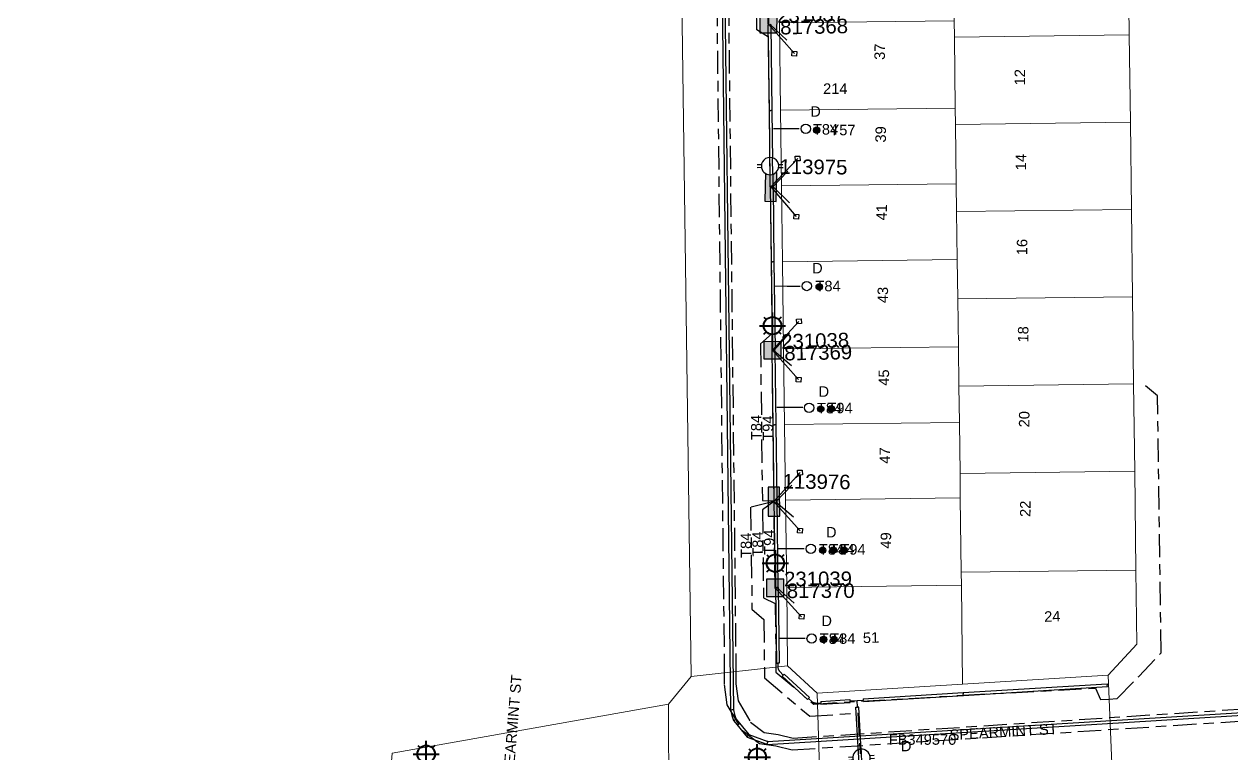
# Model space of a CAD drawing. Header units: metres. Extents: x 303957 to 307239, y 6268736 to 6272503.
# Drawn here: x 306156.7 to 306364.1, y 6269489.4 to 6269614.7 of the extents above; entities that cross this region are included whole.
import ezdxf
from ezdxf.enums import TextEntityAlignment as Align

# ---------------------------------------------------------------- set-up
doc = ezdxf.new("R2010")
doc.units = ezdxf.units.M
doc.linetypes.add('Cable Exist UG', pattern=[8.2, 4, -1.2, 1.8, -1.2])
doc.layers.get('0').update_dxf_attribs({"color": 6})
doc.layers.add('Cadastre Land Parcels_SP_EXT', color=9, linetype='Continuous', lineweight=5)
doc.layers.add('Cadastre Roads_SP_EXT', color=9, linetype='Continuous', lineweight=5)
for name, color, linetype in [('Duct_SP_EXT', 7, 'Continuous'), ('Equip_LV_EXT', 7, 'Continuous'), ('Equip_SP_SL_EXT', 7, 'Continuous'), ('Mains_LV_EXT', 7, 'Continuous'), ('Mains_TR_EXT', 7, 'Continuous'), ('Mains_TR_MOD', 3, 'Continuous'), ('Services_SP_EXT', 7, 'Continuous'), ('SupportsUG_SP_LV_EXT', 7, 'Continuous'), ('SupportsUG_SP_LV_SL_EXT', 7, 'Continuous'), ('Trench_SP_EXT', 7, 'Continuous')]:
    doc.layers.add(name, color=color, linetype=linetype)
doc.styles.add('COLUMN_LABEL', font='arial.ttf')
doc.styles.add('iecARIAL', font='arial.ttf', dxfattribs={"height": 2})
doc.styles.add('POLE_LABEL', font='arial.ttf')
doc.styles.get("Standard").update_dxf_attribs({"font": 'arial.ttf'})

# ---------------------------------------------------------------- blocks, each defined once
blk = doc.blocks.new('COLUMN_EXT')
blk.add_hatch(color=256).paths.add_polyline_path([(-1.49, 1.48), (-1.49, -1.49), (1.48, -1.49), (1.48, 1.48)])
blk.add_lwpolyline([(-1.49, -1.49), (1.48, -1.49), (1.48, 1.48), (-1.49, 1.48)], close=True)
for tag, height, style, flags, p in [('ASSET_NUM', 2.5, 'COLUMN_LABEL', 8, (2, 2)), ('STRUCTURE_PLANT_NUMBER', 0.2, 'POLE_LABEL', 9, (1.81, 0.03)), ('STREET_CODE', 0.2, 'COLUMN_LABEL', 9, (1.81, -0.2))]:
    blk.add_attdef(tag, text='', height=height, dxfattribs=dict(style=style, flags=flags)).set_placement(p, align=Align.MIDDLE_LEFT)
at = {"flags": 9}
for tag, p in [('COLUMN_TYPE', (1.81, -0.4)), ('OWNED_BY', (1.81, -0.6)), ('STATE', (1.81, -0.8)), ('USAGE', (1.81, -1)), ('STREETNAME', (1.81, -1.6)), ('SUBURB', (1.81, -1.8)), ('LEGEND', (1.81, -1.2)), ('LOCATION', (1.81, -1.4)), ('NOTES', (1.81, -2))]:
    blk.add_attdef(tag, text='', height=0.2, dxfattribs=at).set_placement(p, align=Align.MIDDLE_LEFT)
at = {"flags": 1}
blk.add_attdef('Z', (1.81, -2.35), '', height=0.2, dxfattribs=at)
blk = doc.blocks.new('PILLAR_EXT')
blk.add_hatch(color=256).paths.add_polyline_path([(-2.475, 0.99), (-2.475, -0.99), (2.475, -0.99), (2.475, 0.99)])
blk.add_lwpolyline([(-2.475, -0.99), (2.475, -0.99), (2.475, 0.99), (-2.475, 0.99)], close=True)
at = {"style": 'iecARIAL', "flags": 8}
blk.add_attdef('ASSET_NUM', (1.5, 3.5), '', height=2.5, dxfattribs=at)
for tag, p, flags in [('OWNED_BY', (0, -0.2), 9), ('STATE', (0, -0.4), 9), ('SUPPORT_TYPE', (0, -0.6), 9), ('STREETNAME', (0, -1.8), 9), ('SUBURB', (0, -2), 1), ('USAGE', (0, -0.8), 9), ('LEGEND', (0, -1), 9), ('LOCATION', (0, -1.2), 9), ('NOTES', (0, -1.4), 9), ('PARENT', (0, -1.6), 9)]:
    blk.add_attdef(tag, p, '', height=0.2, dxfattribs=dict(flags=flags))
blk = doc.blocks.new('DUCT_EXT')
blk.add_circle((0, 0.8), 0.8)
at = {"flags": 1}
blk.add_attdef('Z', (0, 0), '', height=0.2, dxfattribs=at)
at = {"flags": 9}
for tag, p in [('DUCT_CODE', (0, 0)), ('XSECT_TYPE', (0, -0.2)), ('STATE', (0, -0.6)), ('FB_REFERENCE', (0, -0.4)), ('NOTES', (0, -0.8))]:
    blk.add_attdef(tag, text='', height=0.2, dxfattribs=at).set_placement(p, align=Align.MIDDLE_LEFT)
blk = doc.blocks.new('SL_LANTERN_EXT')
at = {"lineweight": 40}
for p, q in [((0, 1.97), (0, 6.47)), ((-2.25, 4.22), (2.25, 4.22)), ((-1.46, 5.68), (-1.06, 5.28)), ((1.46, 5.68), (1.06, 5.28)), ((-1.46, 2.76), (-1.06, 3.16)), ((0, 0), (0, 2.72)), ((1.46, 2.76), (1.06, 3.16))]:
    blk.add_line(p, q, dxfattribs=at)
blk.add_circle((0, 4.22), 1.5, dxfattribs=at)
at = {"style": 'iecARIAL', "flags": 8}
blk.add_attdef('ASSET_NUM', (1.5, 1.5), '', height=2.5, dxfattribs=at)
for tag, p, height, flags in [('OPERATING_VOLTAGE', (0.98, -1.65), 0.2, 9), ('ORIENTATION', (0.98, -1.85), 0.2, 9), ('OWNED_BY', (0.98, -2.05), 0.2, 9), ('STATE', (0.98, -2.25), 0.2, 9), ('CONSTRUCTED_VOLTAGE', (0.98, -0.65), 0.2, 9), ('CONTROL_TYPE', (0.98, -0.85), 0.2, 9), ('LANTERN_PURPOSE', (0.98, -1.05), 0.2, 9), ('LANTERN_TYPE', (0.98, -1.25), 0.2, 9), ('NO_PHASES', (0.98, -1.45), 0.2, 9), ('LNUMBER', (2.18, -3.25), 2.5, 8), ('USAGE', (0.98, -2.45), 0.2, 9), ('CEXIST', (0.98, -2.65), 0.2, 9), ('CNEW', (0.98, -2.85), 0.2, 9), ('CNUMBER', (0.98, -3.05), 0.2, 9), ('CREMOVE', (0.98, -3.25), 0.2, 9), ('CREPLACE', (0.98, -3.45), 0.2, 9), ('LKINGHEIGHT', (0.98, -3.65), 0.2, 9), ('LBRACKET', (0.98, -3.85), 0.2, 9), ('LBRACKETVOCAB', (0.98, -4.05), 0.2, 9), ('LCATEGORY', (0.98, -4.25), 0.2, 9), ('LCHARGE1', (0.98, -4.45), 0.2, 9), ('LCHARGE1PERCENT', (0.98, -4.65), 0.2, 9), ('LCHARGE2', (0.98, -4.85), 0.2, 9), ('LCHARGE2PERCENT', (0.98, -5.05), 0.2, 9), ('LCHARGE3', (0.98, -5.25), 0.2, 9), ('LCHARGE3PERCENT', (0.98, -5.45), 0.2, 9), ('LEXIST', (0.98, -5.65), 0.2, 9), ('LLAMP', (0.98, -5.85), 0.2, 9), ('LLAMPVOCAB', (0.98, -6.05), 0.2, 9), ('LMAST', (0.98, -6.25), 0.2, 9), ('LMASTVOCAB', (0.98, -6.45), 0.2, 9), ('LNEW', (0.98, -6.65), 0.2, 9), ('LANTNUMBER', (0.98, -6.85), 0.2, 9), ('LOUTREACH', (0.98, -7.25), 0.2, 9), ('LOUTREACHVOCAB', (0.98, -7.45), 0.2, 9), ('LRATECODE', (0.98, -7.65), 0.2, 9), ('LREMOVE', (0.98, -7.85), 0.2, 9), ('LREPLACE', (0.98, -8.05), 0.2, 9), ('LTYPE', (0.98, -8.25), 0.2, 9), ('LTYPEVOCAB', (0.98, -8.45), 0.2, 9), ('STREETNAME', (0.98, -9.25), 0.2, 9), ('SUBURB', (0.98, -9.45), 0.2, 1), ('LEGEND', (0.98, -8.65), 0.2, 9), ('LOCATION', (0.98, -8.85), 0.2, 9), ('NOTES', (0.98, -9.05), 0.2, 9)]:
    blk.add_attdef(tag, p, '', height=height, dxfattribs=dict(flags=flags))
blk = doc.blocks.new('CCP_EXT')
at = {"flags": 9}
for tag, p in [('STATE', (0, -1.8)), ('NOTES', (0, -2))]:
    blk.add_attdef(tag, text='', height=0.2, dxfattribs=at).set_placement(p, align=Align.MIDDLE_LEFT)
blk.add_wipeout([(0, 0.57), (0.57, 0), (0, -0.57), (-0.57, 0)])
blk.add_lwpolyline([(-0.57, 0), (0, 0.57), (0.57, 0), (0, -0.57), (-0.57, 0)])
at = {"flags": 1}
blk.add_attdef('Z', (0, 0), '', height=0.2, dxfattribs=at)
at = {"flags": 9}
for tag, p in [('CCP_TYPE', (0, 0)), ('CONSTRUCTED_VOLTAGE', (0, -0.2)), ('OPERATING_VOLTAGE', (0, -0.6)), ('ORIENTATION', (0, -0.8)), ('OWNED_BY', (0, -1)), ('NO_PHASES', (0, -0.4)), ('USAGE', (0, -1.2)), ('LEGEND', (0, -1.4)), ('LIFE_SUPPORT', (0, -1.6))]:
    blk.add_attdef(tag, text='', height=0.2, dxfattribs=at).set_placement(p, align=Align.MIDDLE_LEFT)
blk = doc.blocks.new('LV_UG_LINKS_OPEN_EXT')
blk.add_wipeout([(-0.25, 1.47), (-0.43, 1.43), (-0.61, 1.36), (-0.77, 1.28), (-0.93, 1.17), (-1.07, 1.05), (-1.19, 0.9), (-1.29, 0.75), (-1.38, 0.58), (-1.44, 0.4), (-1.48, 0.22), (-1.49, 0.03), (-1.49, -0.16), (-1.45, -0.34), (-1.4, -0.52), (-1.32, -0.69), (-1.23, -0.85), (-1.11, -1), (-0.98, -1.13), (-0.83, -1.24), (-0.66, -1.34), (-0.49, -1.41), (-0.31, -1.46), (-0.13, -1.49), (0.06, -1.49), (0.25, -1.47), (0.43, -1.43), (0.61, -1.36), (0.77, -1.28), (0.93, -1.17), (1.07, -1.05), (1.19, -0.9), (1.29, -0.75), (1.38, -0.58), (1.44, -0.4), (1.48, -0.22), (1.49, -0.03), (1.49, 0.16), (1.45, 0.34), (1.4, 0.52), (1.32, 0.69), (1.23, 0.85), (1.11, 1), (0.98, 1.13), (0.83, 1.24), (0.66, 1.34), (0.49, 1.41), (0.31, 1.46), (0.13, 1.49), (-0.06, 1.49)])
for p, q in [((-0.25, 1.47), (-0.25, 2.22)), ((0.25, 1.47), (0.25, 2.22)), ((-0.25, -1.47), (-0.25, -2.22)), ((0.25, -1.47), (0.25, -2.22))]:
    blk.add_line(p, q)
blk.add_lwpolyline([(0, -1.49, 1), (0, 1.49, 1)], format="xyb", close=True)
at = {"flags": 9}
for tag, p in [('ACTUAL_STATUS', (0, 0)), ('CONSTRUCTED_VOLTAGE', (0, -0.2)), ('OPERATING_VOLTAGE', (0, -0.6)), ('ORIENTATION', (0, -0.8)), ('STATE', (0, -1)), ('SWITCH_TYPE', (0, -1.2)), ('NO_PHASES', (0, -0.4)), ('USAGE', (0, -1.4)), ('NOTES', (0, -1.6))]:
    blk.add_attdef(tag, text='', height=0.2, dxfattribs=at).set_placement(p, align=Align.MIDDLE_LEFT)
at = {"flags": 1}
blk.add_attdef('Z', (0, 0), '', height=0.2, dxfattribs=at)
blk = doc.blocks.new('CABLE_LARGE_EXT')
h = blk.add_hatch(color=256)
edge = h.paths.add_edge_path()
edge.add_arc((0, 0.55), 0.55, 0, 360)
blk.add_circle((0, 0.55), 0.55)
at = {"flags": 1}
blk.add_attdef('Z', (0, 0), '', height=0.2, dxfattribs=at)
at = {"flags": 9}
for tag, p in [('COND_CODE', (0, 0)), ('STATE', (0, -0.4)), ('XSECT_SIZE', (0, -0.6)), ('FB_REFERENCE', (0, -0.2)), ('NOTES', (0, -0.8))]:
    blk.add_attdef(tag, text='', height=0.2, dxfattribs=at).set_placement(p, align=Align.MIDDLE_LEFT)

msp = doc.modelspace()

# ---------------------------------------------------------------- linework, layer by layer
at = {"layer": 'Cadastre Land Parcels_SP_EXT', "linetype": 'Continuous'}
msp.add_lwpolyline([(306213.95, 6269415.91), (306219.9, 6269489.52), (306267.36, 6269497.95), (306271.25, 6269502.65), (306269.28, 6269648.12)], dxfattribs=at)
for points in [[(306346.29, 6269627.86), (306316.29, 6269627.5), (306316.44, 6269615.28), (306316.47, 6269612.5), (306346.49, 6269612.87), (306346.29, 6269627.86)], [(306316.47, 6269612.5), (306316.44, 6269615.28), (306286.45, 6269614.93), (306286.63, 6269599.93), (306316.62, 6269600.28), (306316.47, 6269612.5)], [(306346.49, 6269612.87), (306316.47, 6269612.5), (306316.62, 6269600.28), (306316.65, 6269597.51), (306346.68, 6269597.88), (306346.49, 6269612.87)], [(306316.65, 6269597.51), (306316.62, 6269600.28), (306286.63, 6269599.93), (306286.78, 6269586.93), (306316.79, 6269587.29), (306316.65, 6269597.51)], [(306346.68, 6269597.88), (306316.65, 6269597.51), (306316.79, 6269587.29), (306316.85, 6269582.52), (306346.87, 6269582.89), (306346.68, 6269597.88)], [(306316.85, 6269582.52), (306316.79, 6269587.29), (306286.78, 6269586.93), (306286.94, 6269573.93), (306316.96, 6269574.3), (306316.85, 6269582.52)], [(306346.87, 6269582.89), (306316.85, 6269582.52), (306316.96, 6269574.3), (306317.05, 6269567.53), (306347.05, 6269567.91), (306346.87, 6269582.89)], [(306317.05, 6269567.53), (306316.96, 6269574.3), (306286.94, 6269573.93), (306287.13, 6269558.94), (306317.15, 6269559.31), (306317.05, 6269567.53)], [(306347.05, 6269567.91), (306317.05, 6269567.53), (306317.15, 6269559.31), (306317.24, 6269552.54), (306347.24, 6269552.92), (306347.05, 6269567.91)], [(306317.24, 6269552.54), (306317.15, 6269559.31), (306287.13, 6269558.94), (306287.3, 6269545.95), (306317.32, 6269546.32), (306317.24, 6269552.54)], [(306347.24, 6269552.92), (306317.24, 6269552.54), (306317.32, 6269546.32), (306317.43, 6269537.56), (306347.43, 6269537.93), (306347.24, 6269552.92)], [(306317.43, 6269537.56), (306317.32, 6269546.32), (306287.3, 6269545.95), (306287.47, 6269532.96), (306317.48, 6269533.34), (306317.43, 6269537.56)], [(306347.43, 6269537.93), (306317.43, 6269537.56), (306317.48, 6269533.34), (306317.64, 6269520.57), (306347.64, 6269520.95), (306347.43, 6269537.93)], [(306317.64, 6269520.57), (306317.48, 6269533.34), (306287.47, 6269532.96), (306287.67, 6269517.98), (306317.66, 6269518.36), (306317.64, 6269520.57)], [(306342.87, 6269502.91), (306347.8, 6269508.21), (306347.64, 6269520.95), (306317.64, 6269520.57), (306317.66, 6269518.36), (306317.88, 6269501.37), (306342.87, 6269502.91)], [(306317.88, 6269501.37), (306317.66, 6269518.36), (306287.67, 6269517.98), (306287.83, 6269504.52), (306292.88, 6269499.84), (306317.88, 6269501.37)]]:
    msp.add_lwpolyline(points, close=True, dxfattribs=at)
at = {"layer": 'Cadastre Roads_SP_EXT', "linetype": 'Continuous'}
for points in [[(306300.61, 6269483.69), (306318.58, 6269484.79), (306343.54, 6269486.33), (306342.87, 6269502.91), (306317.88, 6269501.37), (306292.88, 6269499.84), (306293.39, 6269483.24), (306300.61, 6269483.69)], [(306231.51, 6269427.15), (306232.79, 6269443.02), (306234.08, 6269458.89), (306234.72, 6269466.74), (306236.17, 6269471.43), (306239.48, 6269475.06), (306244.02, 6269476.95), (306267.42, 6269481.11), (306267.36, 6269497.95), (306219.9, 6269489.52), (306213.95, 6269415.91), (306230.54, 6269415.19), (306231.51, 6269427.15)]]:
    msp.add_lwpolyline(points, close=True, dxfattribs=at)
at = {"layer": 'Duct_SP_EXT'}
for p, q in [((306276.23, 6269648.14), (306278.03, 6269496.92)), ((306276.71, 6269648.15), (306278.51, 6269496.93)), ((306284.69, 6269599.91), (306284.51, 6269614.59)), ((306284.51, 6269614.59), (306284.75, 6269614.59)), ((306284.99, 6269614.59), (306284.75, 6269614.59)), ((306285.17, 6269599.92), (306284.99, 6269614.59)), ((306284.69, 6269599.91), (306284.93, 6269599.91)), ((306285.17, 6269599.92), (306284.93, 6269599.91)), ((306284.84, 6269586.91), (306285.08, 6269586.91)), ((306284.84, 6269586.91), (306285, 6269573.91)), ((306284.84, 6269586.91), (306285.08, 6269586.91)), ((306285.32, 6269586.92), (306285.08, 6269586.91)), ((306285.32, 6269586.92), (306285.08, 6269586.91)), ((306285.32, 6269586.92), (306285.48, 6269573.92)), ((306285, 6269573.91), (306285.19, 6269558.92)), ((306285, 6269573.91), (306285.24, 6269573.91)), ((306285.48, 6269573.92), (306285.24, 6269573.91)), ((306285.48, 6269573.92), (306285.67, 6269558.92)), ((306285.19, 6269558.92), (306285.43, 6269558.92)), ((306285.36, 6269545.93), (306285.19, 6269558.6)), ((306285.19, 6269558.6), (306285.43, 6269558.6)), ((306285.67, 6269558.92), (306285.43, 6269558.92)), ((306285.67, 6269558.6), (306285.43, 6269558.6)), ((306285.84, 6269545.93), (306285.67, 6269558.6)), ((306285.53, 6269532.94), (306285.36, 6269545.93)), ((306285.36, 6269545.93), (306285.6, 6269545.93)), ((306285.84, 6269545.93), (306285.6, 6269545.93)), ((306286.01, 6269532.95), (306285.84, 6269545.93)), ((306285.73, 6269517.95), (306285.53, 6269532.94)), ((306285.53, 6269532.94), (306285.77, 6269532.94)), ((306285.53, 6269532.94), (306285.77, 6269532.94)), ((306286.01, 6269532.95), (306285.77, 6269532.94)), ((306286.01, 6269532.95), (306285.77, 6269532.94)), ((306286.21, 6269517.96), (306286.01, 6269532.95)), ((306285.73, 6269517.95), (306285.97, 6269517.96)), ((306285.73, 6269517.95), (306285.97, 6269517.96)), ((306285.73, 6269517.95), (306285.89, 6269504.98)), ((306286.21, 6269517.96), (306285.97, 6269517.96)), ((306286.21, 6269517.96), (306285.97, 6269517.96)), ((306286.21, 6269517.96), (306286.37, 6269504.98)), ((306285.89, 6269504.98), (306286.13, 6269504.98)), ((306286.37, 6269504.98), (306286.13, 6269504.98)), ((306284.4, 6269491.51), (306469.68, 6269502.9)), ((306286.89, 6269502.75), (306287.06, 6269502.93)), ((306286.89, 6269502.75), (306291.26, 6269498.7)), ((306287.22, 6269503.1), (306287.06, 6269502.93)), ((306287.22, 6269503.1), (306291.58, 6269499.05)), ((306317.97, 6269499.91), (306342.69, 6269501.43)), ((306342.69, 6269501.43), (306342.71, 6269501.19)), ((306300.81, 6269498.86), (306317.97, 6269499.91)), ((306300.84, 6269498.38), (306318, 6269499.44)), ((306317.97, 6269499.91), (306317.98, 6269499.68)), ((306318, 6269499.44), (306317.98, 6269499.68)), ((306318, 6269499.44), (306342.72, 6269500.95)), ((306342.72, 6269500.95), (306342.71, 6269501.19)), ((306291.26, 6269498.7), (306291.42, 6269498.88)), ((306291.58, 6269499.05), (306291.42, 6269498.88)), ((306293.52, 6269498.41), (306298.52, 6269498.72)), ((306293.52, 6269498.41), (306293.53, 6269498.17)), ((306293.55, 6269497.93), (306293.53, 6269498.17)), ((306293.55, 6269497.93), (306298.55, 6269498.24)), ((306298.52, 6269498.72), (306298.54, 6269498.48)), ((306298.55, 6269498.24), (306298.54, 6269498.48)), ((306299.56, 6269497.41), (306299.8, 6269497.42)), ((306300.04, 6269497.43), (306299.8, 6269497.42)), ((306300.81, 6269498.86), (306300.82, 6269498.62)), ((306300.84, 6269498.38), (306300.82, 6269498.62)), ((306278.03, 6269496.92), (306278.27, 6269496.93)), ((306278.03, 6269496.9), (306278.27, 6269496.93)), ((306278.03, 6269496.92), (306278.03, 6269496.9)), ((306278.03, 6269496.9), (306278.24, 6269495.99)), ((306278.24, 6269495.99), (306278.47, 6269496.06)), ((306278.24, 6269495.99), (306278.56, 6269495.14)), ((306278.51, 6269496.96), (306278.27, 6269496.93)), ((306278.51, 6269496.93), (306278.27, 6269496.93)), ((306278.7, 6269496.13), (306278.47, 6269496.06)), ((306278.51, 6269496.93), (306278.51, 6269496.96)), ((306278.51, 6269496.96), (306278.7, 6269496.13)), ((306278.56, 6269495.14), (306278.78, 6269495.22)), ((306278.6, 6269495.07), (306278.78, 6269495.22)), ((306278.7, 6269496.13), (306279.01, 6269495.31)), ((306278.97, 6269495.37), (306278.78, 6269495.22)), ((306279.01, 6269495.31), (306278.78, 6269495.22)), ((306278.97, 6269495.37), (306281.18, 6269492.69)), ((306278.6, 6269495.07), (306280.89, 6269492.28)), ((306280.89, 6269492.28), (306281.03, 6269492.49)), ((306280.89, 6269492.28), (306284.28, 6269491.04)), ((306281.18, 6269492.69), (306281.03, 6269492.49)), ((306281.18, 6269492.69), (306284.44, 6269491.49)), ((306284.28, 6269491.04), (306284.36, 6269491.27)), ((306284.28, 6269491.04), (306284.33, 6269491.02)), ((306284.33, 6269491.02), (306284.36, 6269491.27)), ((306284.4, 6269491.51), (306284.36, 6269491.27)), ((306284.44, 6269491.49), (306284.36, 6269491.27)), ((306284.44, 6269491.49), (306284.4, 6269491.51))]:
    msp.add_line(p, q, dxfattribs=at)
for points in [[(306289.82, 6269596.76), (306287.59, 6269596.76), (306285.41, 6269596.75)], [(306290, 6269569.69), (306287.77, 6269569.69), (306285.64, 6269569.73)], [(306290.42, 6269548.87), (306288.19, 6269548.87), (306285.95, 6269548.86)], [(306290.69, 6269524.58), (306288.47, 6269524.58), (306286.25, 6269524.6)], [(306290.85, 6269509.2), (306288.62, 6269509.2), (306286.41, 6269509.18)]]:
    msp.add_lwpolyline(points, dxfattribs=at)
at = {"layer": 'Mains_LV_EXT', "linetype": 'Cable Exist UG'}
for points in [[(306284.85, 6269586.79), (306285.15, 6269561.57), (306283.17, 6269559.8), (306283.17, 6269559.8), (306283.49, 6269532.88), (306285.49, 6269532.86)], [(306285.49, 6269532.86), (306285.18, 6269558.81)], [(306285.67, 6269517.78), (306285.49, 6269532.92)]]:
    msp.add_lwpolyline(points, dxfattribs=at)
at = {"layer": 'Trench_SP_EXT', "linetype": 'Cable Exist UG'}
for points in [[(306284.75, 6269614.7), (306287.98, 6269611.67)], [(306285.31, 6269586.84), (306288.32, 6269583.9)], [(306285.44, 6269558.66), (306288.7, 6269555.94)], [(306285.78, 6269532.66), (306289.01, 6269529.94)], [(306285.97, 6269517.96), (306289.2, 6269515.01)], [(306298.54, 6269498.48), (306299.74, 6269498.54)], [(306299.74, 6269498.54), (306300.82, 6269498.62)], [(306299.8, 6269497.42), (306299.74, 6269498.54)]]:
    msp.add_lwpolyline(points, dxfattribs=at)
for points in [[(306286.13, 6269504.98), (306286.13, 6269504.47), (306286.13, 6269504.47, 0.190642), (306286.51, 6269503.51), (306286.51, 6269503.51), (306287.06, 6269502.93)], [(306291.42, 6269498.88), (306291.92, 6269498.43), (306291.92, 6269498.43, 0.202107), (306292.82, 6269498.12), (306292.82, 6269498.12), (306293.53, 6269498.17)]]:
    msp.add_lwpolyline(points, format="xyb", dxfattribs=at)

# ---------------------------------------------------------------- block references
at = {"layer": 'Duct_SP_EXT'}
for name, p in [('DUCT_EXT', (306290.94, 6269595.96)), ('CABLE_LARGE_EXT', (306292.82, 6269595.96)), ('DUCT_EXT', (306291.12, 6269568.95)), ('CABLE_LARGE_EXT', (306293.26, 6269569.05)), ('DUCT_EXT', (306291.51, 6269548.04)), ('CABLE_LARGE_EXT', (306293.51, 6269548.08)), ('CABLE_LARGE_EXT', (306295.31, 6269548.1)), ('DUCT_EXT', (306291.81, 6269523.82)), ('CABLE_LARGE_EXT', (306293.85, 6269523.81)), ('CABLE_LARGE_EXT', (306295.65, 6269523.83)), ('CABLE_LARGE_EXT', (306297.53, 6269523.81)), ('DUCT_EXT', (306291.95, 6269508.4)), ('CABLE_LARGE_EXT', (306293.99, 6269508.48)), ('CABLE_LARGE_EXT', (306295.79, 6269508.5))]:
    msp.add_blockref(name, p, dxfattribs=at)
at = {"layer": 'Equip_SP_SL_EXT'}
ref = msp.add_blockref('SL_LANTERN_EXT', (306284.52, 6269614.7), dxfattribs=at)
ref.add_attrib('ASSET_NUM', '231037', dxfattribs={"layer": '0', "height": 2.5, "rotation": 1.2726, "style": 'iecARIAL'}).set_placement((306286.02, 6269616.2), align=Align.MIDDLE_LEFT)
ref = msp.add_blockref('SL_LANTERN_EXT', (306285.23, 6269558.71), dxfattribs=at)
ref.add_attrib('ASSET_NUM', '231038', dxfattribs={"layer": '0', "height": 2.5, "rotation": 1.3819, "style": 'iecARIAL'}).set_placement((306286.73, 6269560.21), align=Align.MIDDLE_LEFT)
ref = msp.add_blockref('SL_LANTERN_EXT', (306285.72, 6269517.92), dxfattribs=at)
ref.add_attrib('ASSET_NUM', '231039', dxfattribs={"layer": '0', "height": 2.5, "rotation": 0.2465, "style": 'iecARIAL'}).set_placement((306287.22, 6269519.42), align=Align.MIDDLE_LEFT)
ref = msp.add_blockref('SL_LANTERN_EXT', (306225.77, 6269485.13), dxfattribs=at)
ref.add_attrib('ASSET_NUM', '231044', dxfattribs={"layer": '0', "height": 2.5, "rotation": 359.7652, "style": 'iecARIAL'}).set_placement((306227.27, 6269486.63), align=Align.MIDDLE_RIGHT)
ref = msp.add_blockref('SL_LANTERN_EXT', (306282.62, 6269484.6), dxfattribs=at)
ref.add_attrib('ASSET_NUM', '231043', dxfattribs={"layer": '0', "height": 2.5, "rotation": 273.8956, "style": 'iecARIAL'}).set_placement((306284.12, 6269486.1), align=Align.MIDDLE_LEFT)
at = {"layer": 'SupportsUG_SP_LV_EXT'}
ref = msp.add_blockref('PILLAR_EXT', (306284.94, 6269586.77), dxfattribs=dict(at, rotation=268.6556848279782))
ref.add_attrib('ASSET_NUM', '113975', dxfattribs={"layer": '0', "height": 2.5, "rotation": 359.4265, "style": 'iecARIAL'}).set_placement((306286.44, 6269590.27), align=Align.MIDDLE_LEFT)
ref = msp.add_blockref('PILLAR_EXT', (306285.47, 6269532.71), dxfattribs=dict(at, rotation=270.0607543439695))
ref.add_attrib('ASSET_NUM', '113976', dxfattribs={"layer": '0', "height": 2.5, "rotation": 359.3656, "style": 'iecARIAL'}).set_placement((306286.97, 6269536.21), align=Align.MIDDLE_LEFT)
at = {"layer": 'SupportsUG_SP_LV_SL_EXT'}
ref = msp.add_blockref('COLUMN_EXT', (306284.52, 6269614.7), dxfattribs=dict(at, rotation=179.6126538199413))
ref.add_attrib('ASSET_NUM', '817368', dxfattribs={"layer": '0', "height": 2.5, "rotation": 1.1369, "style": 'COLUMN_LABEL'}).set_placement((306286.52, 6269615.45), align=Align.TOP_LEFT)
ref = msp.add_blockref('COLUMN_EXT', (306285.23, 6269558.71), dxfattribs=dict(at, rotation=179.6021292119167))
ref.add_attrib('ASSET_NUM', '817369', dxfattribs={"layer": '0', "height": 2.5, "rotation": 1.1041, "style": 'COLUMN_LABEL'}).set_placement((306287.23, 6269559.46), align=Align.TOP_LEFT)
ref = msp.add_blockref('COLUMN_EXT', (306285.68, 6269517.9), dxfattribs=dict(at, rotation=180.6386593916865))
ref.add_attrib('ASSET_NUM', '817370', dxfattribs={"layer": '0', "height": 2.5, "rotation": 0.1362, "style": 'COLUMN_LABEL'}).set_placement((306287.68, 6269518.65), align=Align.TOP_LEFT)

# ---------------------------------------------------------------- texts
at = {"layer": 'Cadastre Land Parcels_SP_EXT', "linetype": 'Continuous'}
for s, rotation, p in [('37', 89.4379, (306304.52, 6269608.59)), ('12', 89.4869, (306328.58, 6269604.21)), ('39', 89.4391, (306304.69, 6269594.39)), ('14', 89.464, (306328.77, 6269589.62)), ('41', 89.4346, (306304.86, 6269581)), ('16', 89.464, (306328.96, 6269575.03)), ('43', 89.4833, (306305.05, 6269566.8)), ('18', 89.464, (306329.15, 6269560.04)), ('45', 89.5176, (306305.23, 6269552.62)), ('20', 89.4678, (306329.33, 6269545.46)), ('47', 89.5175, (306305.4, 6269539.23)), ('22', 89.4633, (306329.52, 6269530.07)), ('49', 89.4945, (306305.58, 6269524.64)), ('24', 1.9656, (306331.91, 6269512.06)), ('51', 1.9693, (306300.78, 6269508.41))]:
    msp.add_text(s, height=1.8, rotation=rotation, dxfattribs=at).set_placement(p)
at = {"layer": 'Cadastre Roads_SP_EXT'}
for rotation, p in [(85.3556, (306240.68, 6269484.39)), (3.3104, (306315.68, 6269491.74))]:
    msp.add_text('SPEARMINT ST', height=1.8, rotation=rotation, dxfattribs=at).set_placement(p)
at = {"layer": 'Duct_SP_EXT'}
for s, p in [('D', (306291.72, 6269598.83)), ('T84', (306292.17, 6269595.76)), ('D', (306292.03, 6269571.92)), ('T84', (306292.6, 6269568.84)), ('D', (306293.14, 6269550.72)), ('T84', (306292.86, 6269547.87)), ('T94', (306294.66, 6269547.89)), ('D', (306294.41, 6269526.56)), ('T84', (306293.19, 6269523.61)), ('T84', (306294.99, 6269523.63)), ('T94', (306296.88, 6269523.61)), ('D', (306293.62, 6269511.33)), ('T84', (306293.33, 6269508.27)), ('T84', (306295.13, 6269508.29)), ('FB349570', (306305.18, 6269490.95)), ('D', (306307.28, 6269489.84))]:
    msp.add_text(s, height=1.8, dxfattribs=at).set_placement(p)
at = {"layer": 'Mains_LV_EXT'}
for s, rotation, p in [('T84', 90.4403, (306283.36, 6269543.29)), ('T94', 90.6747, (306285.37, 6269543.19)), ('T84', 90.7724, (306281.59, 6269523.06)), ('T84', 90.6757, (306283.6, 6269523.27)), ('T94', 90.6748, (306285.6, 6269523.59))]:
    msp.add_text(s, height=1.8, rotation=rotation, dxfattribs=at).set_placement(p)
at = {"layer": 'Mains_TR_EXT'}
msp.add_text('214', height=1.8, dxfattribs=at).set_placement((306293.91, 6269602.75))
msp.add_text('Y57', height=1.8, rotation=359.9495, dxfattribs=at).set_placement((306295.01, 6269595.65))

# ---------------------------------------------------------------- next in the draw order: block references
at = {"layer": 'Equip_LV_EXT', "rotation": 275.2410610331112}
msp.add_blockref('LV_UG_LINKS_OPEN_EXT', (306300.5, 6269488.72), dxfattribs=at)
at = {"layer": 'Services_SP_EXT'}
for p, rotation in [((306288.99, 6269609.67), 131.6126540150717), ((306289.56, 6269591.66), 226.6556850041414), ((306289.32, 6269581.67), 130.6556847024097), ((306289.77, 6269563.68), 227.6021290564442), ((306289.7, 6269553.68), 131.6021288081235), ((306289.96, 6269537.71), 228.0607541699638), ((306289.97, 6269527.71), 132.0607543158398), ((306290.23, 6269512.95), 132.6386594375344)]:
    msp.add_blockref('CCP_EXT', p, dxfattribs=dict(at, rotation=rotation))

# ---------------------------------------------------------------- next in the draw order: linework, layer by layer
at = {"layer": 'Cadastre Roads_SP_EXT', "linetype": 'Continuous'}
msp.add_lwpolyline([(306269.28, 6269648.12), (306271.25, 6269502.65), (306287.83, 6269504.52), (306287.83, 6269504.52), (306287.67, 6269517.98), (306287.47, 6269532.96), (306287.3, 6269545.95), (306287.13, 6269558.94), (306286.94, 6269573.93), (306286.78, 6269586.93), (306286.63, 6269599.93), (306286.45, 6269614.93)], dxfattribs=at)
at = {"layer": 'Duct_SP_EXT'}
for p, q in [((306284.33, 6269491.02), (306469.71, 6269502.42)), ((306300.18, 6269486.72), (306299.56, 6269497.41)), ((306300.65, 6269486.75), (306300.04, 6269497.43))]:
    msp.add_line(p, q, dxfattribs=at)
at = {"layer": 'Mains_LV_EXT', "linetype": 'Cable Exist UG'}
for points in [[(306285.47, 6269532.71), (306283.51, 6269531.29), (306283.51, 6269531.29), (306283.68, 6269516.18), (306285.7, 6269515.22), (306285.7, 6269515.22), (306285.83, 6269503.42), (306291.8, 6269498.31), (306292.33, 6269497.95), (306292.33, 6269497.95), (306317.93, 6269499.46), (306340.66, 6269500.68), (306341.57, 6269498.73), (306341.57, 6269498.73), (306342.98, 6269498.81), (306344.39, 6269498.9), (306348.11, 6269502.68), (306348.11, 6269502.68), (306351.96, 6269506.75), (306351.34, 6269550.89), (306349.28, 6269552.63)], [(306285.47, 6269532.71), (306281.48, 6269531.75), (306281.48, 6269531.75), (306281.71, 6269514.26), (306283.73, 6269512.49), (306283.73, 6269512.49), (306283.85, 6269502.46), (306291.62, 6269495.86), (306299.86, 6269496.4), (306300.53, 6269485.72)]]:
    msp.add_lwpolyline(points, dxfattribs=at)
at = {"layer": 'Services_SP_EXT'}
for points in [[(306284.52, 6269614.7), (306288.99, 6269609.67)], [(306284.94, 6269586.77), (306289.32, 6269581.67)], [(306285.23, 6269558.71), (306289.77, 6269563.68)], [(306285.23, 6269558.71), (306289.7, 6269553.68)], [(306285.47, 6269532.71), (306289.96, 6269537.71)], [(306285.47, 6269532.71), (306289.97, 6269527.71)], [(306285.68, 6269517.9), (306290.23, 6269512.95)]]:
    msp.add_lwpolyline(points, dxfattribs=at)
at = {"layer": 'Trench_SP_EXT', "linetype": 'Cable Exist UG'}
for points in [[(306285.09, 6269586.61), (306288.34, 6269590)], [(306285.44, 6269558.66), (306288.59, 6269562.13)], [(306285.78, 6269532.66), (306288.96, 6269536)]]:
    msp.add_lwpolyline(points, dxfattribs=at)

# ---------------------------------------------------------------- next in the draw order: block references
at = {"layer": 'Equip_LV_EXT', "rotation": 270.6747499724914}
msp.add_blockref('LV_UG_LINKS_OPEN_EXT', (306284.81, 6269590.35), dxfattribs=at)

# ---------------------------------------------------------------- next in the draw order: linework, layer by layer
at = {"layer": 'Duct_SP_EXT'}
for p, q in [((306284.84, 6269586.91), (306284.69, 6269599.91)), ((306285.32, 6269586.92), (306285.17, 6269599.92))]:
    msp.add_line(p, q, dxfattribs=at)
at = {"layer": 'Mains_LV_EXT', "linetype": 'Cable Exist UG'}
msp.add_lwpolyline([(306284.85, 6269586.79), (306284.55, 6269612.49), (306282.53, 6269613.75), (306282.53, 6269613.75), (306282.37, 6269627.51), (306284.26, 6269627.75)], dxfattribs=at)
at = {"layer": 'Mains_TR_MOD', "linetype": 'Cable Exist UG'}
for points in [[(306118.76, 6269852.5), (306262.25, 6269704.09), (306263.67, 6269702.57), (306265.13, 6269700.2), (306266.02, 6269698.41), (306266.61, 6269696.47), (306266.69, 6269695.19), (306267.15, 6269692.79), (306267.3, 6269689.23), (306267.41, 6269687.3), (306267.39, 6269683.6), (306268.03, 6269678.91), (306273.96, 6269661.21), (306274.44, 6269657.98), (306275.21, 6269655.39), (306275.31, 6269651.17), (306276.93, 6269505.44), (306276.93, 6269501.29), (306277.4, 6269497.83), (306279.93, 6269493.51), (306283.02, 6269491.15), (306285.83, 6269490.77), (306288.58, 6269490.07), (306472.32, 6269501.85)], [(306120.52, 6269853.57), (306263.69, 6269705.48), (306265.11, 6269703.96), (306266.78, 6269701.38), (306267.89, 6269699.16), (306268.6, 6269696.83), (306268.7, 6269695.21), (306269.15, 6269692.67), (306269.3, 6269689.2), (306269.4, 6269687.48), (306269.35, 6269684.04), (306269.93, 6269679.55), (306275.91, 6269661.68), (306276.4, 6269658.41), (306277.2, 6269655.71), (306277.31, 6269651.23), (306278.93, 6269505.48), (306278.93, 6269501.43), (306279.33, 6269498.5), (306281.45, 6269494.86), (306283.82, 6269493.06), (306286.21, 6269492.73), (306288.77, 6269492.09), (306468.99, 6269503.81)]]:
    msp.add_lwpolyline(points, dxfattribs=at)
at = {"layer": 'Services_SP_EXT'}
msp.add_lwpolyline([(306284.94, 6269586.77), (306289.56, 6269591.66)], dxfattribs=at)

doc.saveas('drawing.dxf')
